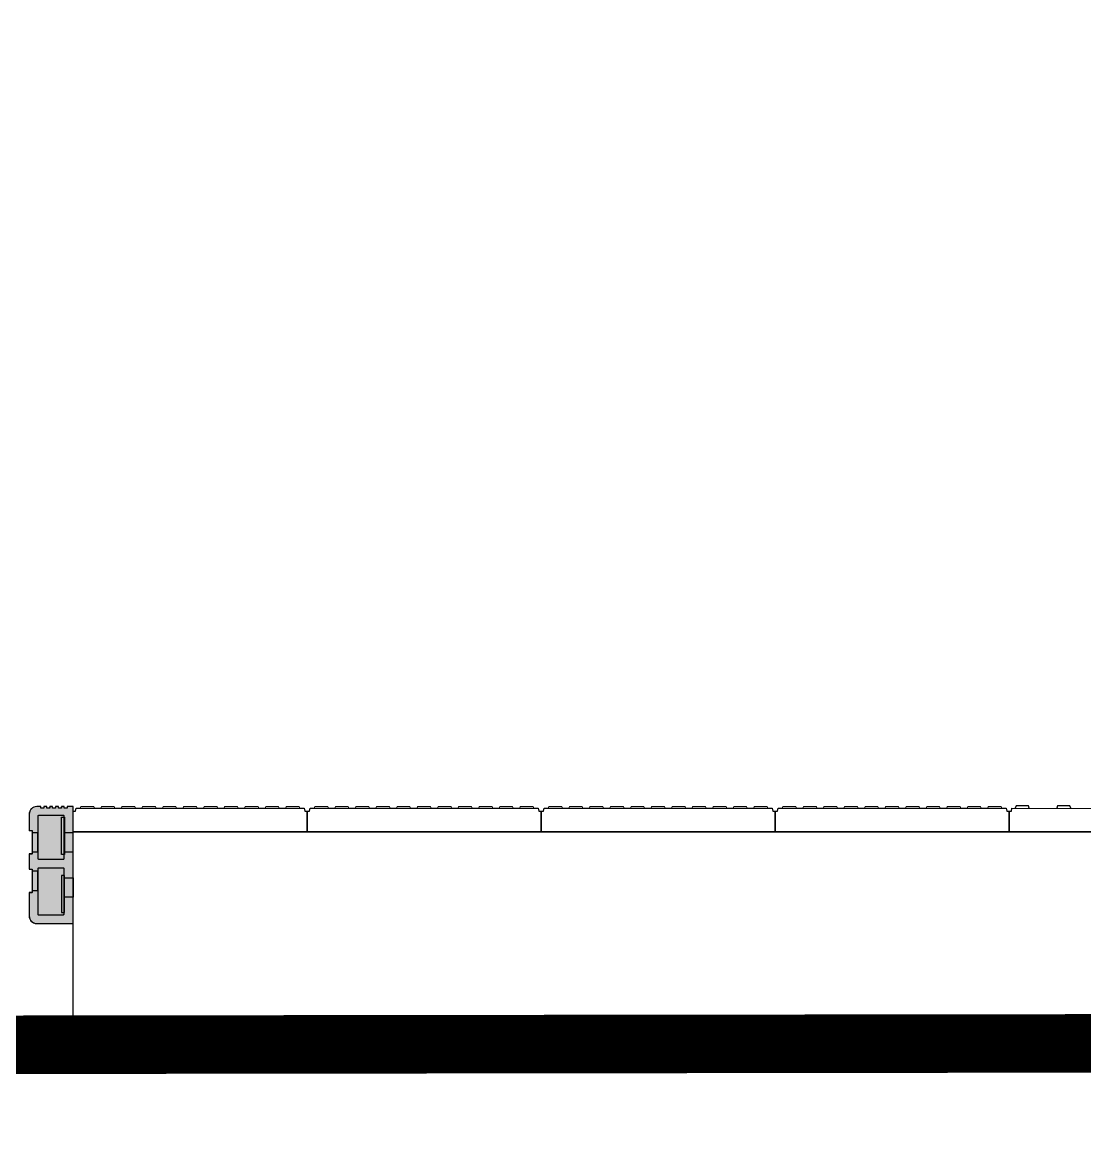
# Model space of a CAD drawing. Header units: metres. Extents: x 37 to 217, y 53 to 242.
# Drawn here: x 150.247 to 152.063, y 213.395 to 215.314 of the extents above; entities that cross this region are included whole.
import ezdxf

# ---------------------------------------------------------------- set-up
doc = ezdxf.new("R2010")
doc.units = ezdxf.units.M
doc.linetypes.add('HIDDENX2', pattern=[0.75, 0.5, -0.25])
doc.layers.add('DGPRO_Linea oficial', color=2, linetype='Continuous')
doc.layers.add('DGPRO_Perfil existente', color=244, linetype='Continuous')

# ---------------------------------------------------------------- blocks, each defined once
blk = doc.blocks.new('Corte dinámico_Refugios1')
at = {"linetype": 'Continuous', "lineweight": 0, "true_color": 0xfcf305}
h = blk.add_hatch(color=2, dxfattribs=at)
edge = h.paths.add_edge_path()
edge.add_arc((-3.5596, 0.2944), 0.001, 180, 270)
edge.add_line((-3.5596, 0.2934), (-3.5556, 0.2934))
edge.add_line((-3.5556, 0.2934), (-3.5556, 0.2534))
edge.add_line((-3.5556, 0.2534), (-3.5596, 0.2534))
edge.add_arc((-3.5596, 0.2524), 0.001, 90, 180)
edge.add_line((-3.5606, 0.2524), (-3.5606, 0.2132))
edge.add_arc((-3.5481, 0.2132), 0.0125, 180, 270)
edge.add_line((-3.5481, 0.2007), (-3.4856, 0.2007))
edge.add_line((-3.4856, 0.2007), (-3.4856, 0.4007))
edge.add_line((-3.4856, 0.4007), (-3.4946, 0.4007))
edge.add_arc((-3.4946, 0.3997), 0.001, 90, 180)
edge.add_line((-3.4956, 0.3997), (-3.4956, 0.3987))
edge.add_arc((-3.4966, 0.3987), 0.001, 270, 360, ccw=False)
edge.add_line((-3.4966, 0.3977), (-3.4996, 0.3977))
edge.add_arc((-3.4996, 0.3987), 0.001, 180, 270, ccw=False)
edge.add_line((-3.5006, 0.3987), (-3.5006, 0.3997))
edge.add_arc((-3.5016, 0.3997), 0.001, 360, 450)
edge.add_line((-3.5016, 0.4007), (-3.5046, 0.4007))
edge.add_arc((-3.5046, 0.3997), 0.001, 90, 180)
edge.add_line((-3.5056, 0.3997), (-3.5056, 0.3987))
edge.add_arc((-3.5066, 0.3987), 0.001, -90, 0, ccw=False)
edge.add_line((-3.5066, 0.3977), (-3.5096, 0.3977))
edge.add_arc((-3.5096, 0.3987), 0.001, 180, 270, ccw=False)
edge.add_line((-3.5106, 0.3987), (-3.5106, 0.3997))
edge.add_arc((-3.5116, 0.3997), 0.001, 0, 90)
edge.add_line((-3.5116, 0.4007), (-3.5146, 0.4007))
edge.add_arc((-3.5146, 0.3997), 0.001, 90, 180)
edge.add_line((-3.5156, 0.3997), (-3.5156, 0.3987))
edge.add_arc((-3.5166, 0.3987), 0.001, 270, 360, ccw=False)
edge.add_line((-3.5166, 0.3977), (-3.5196, 0.3977))
edge.add_arc((-3.5196, 0.3987), 0.001, 180, 270, ccw=False)
edge.add_line((-3.5206, 0.3987), (-3.5206, 0.3997))
edge.add_arc((-3.5216, 0.3997), 0.001, 360, 450)
edge.add_line((-3.5216, 0.4007), (-3.5246, 0.4007))
edge.add_arc((-3.5246, 0.3997), 0.001, 90, 180)
edge.add_line((-3.5256, 0.3997), (-3.5256, 0.3987))
edge.add_arc((-3.5266, 0.3987), 0.001, -90, 0, ccw=False)
edge.add_line((-3.5266, 0.3977), (-3.5296, 0.3977))
edge.add_arc((-3.5296, 0.3987), 0.001, 180, 270, ccw=False)
edge.add_line((-3.5306, 0.3987), (-3.5306, 0.3997))
edge.add_arc((-3.5316, 0.3997), 0.001, 0, 90)
edge.add_line((-3.5316, 0.4007), (-3.5346, 0.4007))
edge.add_arc((-3.5346, 0.3997), 0.001, 90, 180)
edge.add_line((-3.5356, 0.3997), (-3.5356, 0.3987))
edge.add_arc((-3.5366, 0.3987), 0.001, 270, 360, ccw=False)
edge.add_line((-3.5366, 0.3977), (-3.5396, 0.3977))
edge.add_arc((-3.5396, 0.3987), 0.001, 180, 270, ccw=False)
edge.add_line((-3.5406, 0.3987), (-3.5406, 0.3997))
edge.add_arc((-3.5416, 0.3997), 0.001, 0, 90)
edge.add_line((-3.5416, 0.4007), (-3.5481, 0.4007))
edge.add_arc((-3.5481, 0.3882), 0.0125, 90, 180)
edge.add_line((-3.5606, 0.3882), (-3.5606, 0.3603))
edge.add_arc((-3.5596, 0.3603), 0.001, 180, 270)
edge.add_line((-3.5596, 0.3593), (-3.5556, 0.3593))
edge.add_line((-3.5556, 0.3593), (-3.5556, 0.3193))
edge.add_line((-3.5556, 0.3193), (-3.5596, 0.3193))
edge.add_arc((-3.5596, 0.3183), 0.001, 90, 180)
edge.add_line((-3.5606, 0.3183), (-3.5606, 0.2944))
at = {"linetype": 'Continuous', "lineweight": 0, "true_color": 0xccaa33}
h = blk.add_hatch(color=43, dxfattribs=at)
edge = h.paths.add_edge_path()
edge.add_arc((-3.5021, 0.3842), 0.0015, 360, 450)
edge.add_line((-3.5021, 0.3857), (-3.5441, 0.3857))
edge.add_arc((-3.5441, 0.3842), 0.0015, 450, 540)
edge.add_line((-3.5456, 0.3842), (-3.5456, 0.3122))
edge.add_arc((-3.5441, 0.3122), 0.0015, 540, 630)
edge.add_line((-3.5441, 0.3107), (-3.5021, 0.3107))
edge.add_arc((-3.5021, 0.3122), 0.0015, 270, 360)
edge.add_line((-3.5006, 0.3122), (-3.5006, 0.3842))
at = {"linetype": 'Continuous', "lineweight": 0, "true_color": 0x555555}
for points in [[(-3.5002, 0.319), (-3.5052, 0.319), (-3.5052, 0.3825), (-3.5002, 0.3825)], [(-3.5002, 0.283), (-3.5052, 0.283), (-3.5052, 0.2195), (-3.5002, 0.2195)]]:
    blk.add_hatch(color=251, dxfattribs=at).paths.add_polyline_path(points)
at = {"linetype": 'Continuous', "lineweight": 0, "true_color": 0x888888}
for points in [[(-3.5555, 0.3596), (-3.557, 0.3596), (-3.557, 0.3196), (-3.5555, 0.3196)], [(-3.5555, 0.2937), (-3.557, 0.2937), (-3.557, 0.2538), (-3.5555, 0.2538)]]:
    blk.add_hatch(color=252, dxfattribs=at).paths.add_polyline_path(points)
at = {"linetype": 'Continuous', "lineweight": 0, "true_color": 0xccaa33}
for points in [[(-3.5455, 0.3561), (-3.5555, 0.3561), (-3.5555, 0.3231), (-3.5455, 0.3231)], [(-3.4856, 0.3561), (-3.5002, 0.3561), (-3.5002, 0.3231), (-3.4856, 0.3231)], [(-3.5456, 0.2901), (-3.5555, 0.2901), (-3.5555, 0.2572), (-3.5456, 0.2572)], [(-3.4856, 0.2459), (-3.5002, 0.2459), (-3.5002, 0.2789), (-3.4856, 0.2789)]]:
    blk.add_hatch(color=43, dxfattribs=at).paths.add_polyline_path(points)
h = blk.add_hatch(color=43, dxfattribs=at)
edge = h.paths.add_edge_path()
edge.add_arc((-3.5441, 0.2172), 0.0015, 540, 630)
edge.add_line((-3.5441, 0.2157), (-3.5021, 0.2157))
edge.add_arc((-3.5021, 0.2172), 0.0015, 270, 360)
edge.add_line((-3.5006, 0.2172), (-3.5006, 0.2942))
edge.add_arc((-3.5021, 0.2942), 0.0015, 360, 450)
edge.add_line((-3.5021, 0.2957), (-3.5441, 0.2957))
edge.add_arc((-3.5441, 0.2942), 0.0015, 450, 540)
edge.add_line((-3.5456, 0.2942), (-3.5456, 0.2172))
edge.add_line((-3.5456, 0.2172), (-3.5456, 0.2172))
at = {"lineweight": 0}
for p, q in [((-3.4732, 0.3977, 0), (-3.4722, 0.4007, 0)), ((-3.4732, 0.3977, 0), (-3.4722, 0.4007, 0)), ((-3.4722, 0.4007, 0), (-3.4501, 0.4007, 0)), ((-3.4722, 0.4007, 0), (-3.4501, 0.4007, 0)), ((-3.4501, 0.4007, 0), (-3.4491, 0.3977, 0)), ((-3.4381, 0.3977, 0), (-3.4371, 0.4007, 0)), ((-3.4371, 0.4007, 0), (-3.415, 0.4007, 0)), ((-3.415, 0.4007, 0), (-3.414, 0.3977, 0)), ((-3.4029, 0.3977, 0), (-3.4019, 0.4007, 0)), ((-3.3799, 0.4007, 0), (-3.3789, 0.3977, 0)), ((-3.3678, 0.3977, 0), (-3.3668, 0.4007, 0)), ((-3.3668, 0.4007, 0), (-3.3447, 0.4007, 0)), ((-3.3447, 0.4007, 0), (-3.3437, 0.3977, 0)), ((-3.3327, 0.3977, 0), (-3.3317, 0.4007, 0)), ((-3.3317, 0.4007, 0), (-3.3096, 0.4007, 0)), ((-3.3096, 0.4007, 0), (-3.3086, 0.3977, 0)), ((-3.2976, 0.3977, 0), (-3.2966, 0.4007, 0)), ((-3.2966, 0.4007, 0), (-3.2745, 0.4007, 0)), ((-3.2745, 0.4007, 0), (-3.2735, 0.3977, 0)), ((-3.2625, 0.3977, 0), (-3.2615, 0.4007, 0)), ((-3.2615, 0.4007, 0), (-3.2394, 0.4007, 0)), ((-3.2394, 0.4007, 0), (-3.2384, 0.3977, 0)), ((-3.2274, 0.3977, 0), (-3.2264, 0.4007, 0)), ((-3.2264, 0.4007, 0), (-3.2043, 0.4007, 0)), ((-3.2043, 0.4007, 0), (-3.2033, 0.3977, 0)), ((-3.1922, 0.3977, 0), (-3.1912, 0.4007, 0)), ((-3.1912, 0.4007, 0), (-3.1692, 0.4007, 0)), ((-3.1692, 0.4007, 0), (-3.1682, 0.3977, 0)), ((-3.1571, 0.3977, 0), (-3.1561, 0.4007, 0)), ((-3.1561, 0.4007, 0), (-3.1341, 0.4007, 0)), ((-3.1341, 0.4007, 0), (-3.1331, 0.3977, 0)), ((-3.122, 0.3977, 0), (-3.121, 0.4007, 0)), ((-3.121, 0.4007, 0), (-3.0989, 0.4007, 0)), ((-3.0989, 0.4007, 0), (-3.0979, 0.3977, 0)), ((-3.0732, 0.3977, 0), (-3.0722, 0.4007, 0)), ((-3.0722, 0.4007, 0), (-3.0501, 0.4007, 0)), ((-3.0501, 0.4007, 0), (-3.0491, 0.3977, 0)), ((-3.0381, 0.3977, 0), (-3.0371, 0.4007, 0)), ((-3.0371, 0.4007, 0), (-3.015, 0.4007, 0)), ((-3.015, 0.4007, 0), (-3.014, 0.3977, 0)), ((-3.0029, 0.3977, 0), (-3.0019, 0.4007, 0)), ((-3.0019, 0.4007, 0), (-2.9799, 0.4007, 0)), ((-2.9799, 0.4007, 0), (-2.9789, 0.3977, 0)), ((-2.9678, 0.3977, 0), (-2.9668, 0.4007, 0)), ((-2.9668, 0.4007, 0), (-2.9447, 0.4007, 0)), ((-2.9447, 0.4007, 0), (-2.9437, 0.3977, 0)), ((-2.9327, 0.3977, 0), (-2.9317, 0.4007, 0)), ((-2.9317, 0.4007, 0), (-2.9096, 0.4007, 0)), ((-2.9096, 0.4007, 0), (-2.9086, 0.3977, 0)), ((-2.8976, 0.3977, 0), (-2.8966, 0.4007, 0)), ((-2.8966, 0.4007, 0), (-2.8745, 0.4007, 0)), ((-2.8745, 0.4007, 0), (-2.8735, 0.3977, 0)), ((-2.8625, 0.3977, 0), (-2.8615, 0.4007, 0)), ((-2.8615, 0.4007, 0), (-2.8394, 0.4007, 0)), ((-2.8394, 0.4007, 0), (-2.8384, 0.3977, 0)), ((-2.8274, 0.3977, 0), (-2.8264, 0.4007, 0)), ((-2.8264, 0.4007, 0), (-2.8043, 0.4007, 0)), ((-2.8043, 0.4007, 0), (-2.8033, 0.3977, 0)), ((-2.7922, 0.3977, 0), (-2.7912, 0.4007, 0)), ((-2.7912, 0.4007, 0), (-2.7692, 0.4007, 0)), ((-2.7692, 0.4007, 0), (-2.7682, 0.3977, 0)), ((-2.7571, 0.3977, 0), (-2.7561, 0.4007, 0)), ((-2.7561, 0.4007, 0), (-2.7341, 0.4007, 0)), ((-2.7341, 0.4007, 0), (-2.7331, 0.3977, 0)), ((-2.722, 0.3977, 0), (-2.721, 0.4007, 0)), ((-2.721, 0.4007, 0), (-2.6989, 0.4007, 0)), ((-2.6989, 0.4007, 0), (-2.6979, 0.3977, 0)), ((-2.6732, 0.3977, 0), (-2.6722, 0.4007, 0)), ((-2.6722, 0.4007, 0), (-2.6501, 0.4007, 0)), ((-2.6501, 0.4007, 0), (-2.6491, 0.3977, 0)), ((-2.6381, 0.3977, 0), (-2.6371, 0.4007, 0)), ((-2.6371, 0.4007, 0), (-2.615, 0.4007, 0)), ((-2.615, 0.4007, 0), (-2.614, 0.3977, 0)), ((-2.6029, 0.3977, 0), (-2.6019, 0.4007, 0)), ((-2.6019, 0.4007, 0), (-2.5799, 0.4007, 0)), ((-2.5799, 0.4007, 0), (-2.5789, 0.3977, 0)), ((-2.5678, 0.3977, 0), (-2.5668, 0.4007, 0)), ((-2.5668, 0.4007, 0), (-2.5447, 0.4007, 0)), ((-2.5447, 0.4007, 0), (-2.5437, 0.3977, 0)), ((-2.5327, 0.3977, 0), (-2.5317, 0.4007, 0)), ((-2.5317, 0.4007, 0), (-2.5096, 0.4007, 0)), ((-2.5096, 0.4007, 0), (-2.5086, 0.3977, 0)), ((-2.4976, 0.3977, 0), (-2.4966, 0.4007, 0)), ((-2.4966, 0.4007, 0), (-2.4745, 0.4007, 0)), ((-2.4745, 0.4007, 0), (-2.4735, 0.3977, 0)), ((-2.4625, 0.3977, 0), (-2.4615, 0.4007, 0)), ((-2.4615, 0.4007, 0), (-2.4394, 0.4007, 0)), ((-2.4394, 0.4007, 0), (-2.4384, 0.3977, 0)), ((-2.4274, 0.3977, 0), (-2.4264, 0.4007, 0)), ((-2.4264, 0.4007, 0), (-2.4043, 0.4007, 0)), ((-2.4043, 0.4007, 0), (-2.4033, 0.3977, 0)), ((-2.3922, 0.3977, 0), (-2.3912, 0.4007, 0)), ((-2.3912, 0.4007, 0), (-2.3692, 0.4007, 0)), ((-2.3692, 0.4007, 0), (-2.3682, 0.3977, 0)), ((-2.3571, 0.3977, 0), (-2.3561, 0.4007, 0)), ((-2.3561, 0.4007, 0), (-2.3341, 0.4007, 0)), ((-2.3341, 0.4007, 0), (-2.3331, 0.3977, 0)), ((-2.322, 0.3977, 0), (-2.321, 0.4007, 0)), ((-2.321, 0.4007, 0), (-2.2989, 0.4007, 0)), ((-2.2989, 0.4007, 0), (-2.2979, 0.3977, 0)), ((-2.2732, 0.3977, 0), (-2.2722, 0.4007, 0)), ((-2.2722, 0.4007, 0), (-2.2501, 0.4007, 0)), ((-2.2501, 0.4007, 0), (-2.2491, 0.3977, 0)), ((-2.2381, 0.3977, 0), (-2.2371, 0.4007, 0)), ((-2.2371, 0.4007, 0), (-2.215, 0.4007, 0)), ((-2.215, 0.4007, 0), (-2.214, 0.3977, 0)), ((-2.2029, 0.3977, 0), (-2.2019, 0.4007, 0)), ((-2.2019, 0.4007, 0), (-2.1799, 0.4007, 0)), ((-2.1799, 0.4007, 0), (-2.1789, 0.3977, 0)), ((-2.1678, 0.3977, 0), (-2.1668, 0.4007, 0)), ((-2.1668, 0.4007, 0), (-2.1447, 0.4007, 0)), ((-2.1447, 0.4007, 0), (-2.1437, 0.3977, 0)), ((-2.1327, 0.3977, 0), (-2.1317, 0.4007, 0)), ((-2.1317, 0.4007, 0), (-2.1096, 0.4007, 0)), ((-2.1096, 0.4007, 0), (-2.1086, 0.3977, 0)), ((-2.0976, 0.3977, 0), (-2.0966, 0.4007, 0)), ((-2.0966, 0.4007, 0), (-2.0745, 0.4007, 0)), ((-2.0745, 0.4007, 0), (-2.0735, 0.3977, 0)), ((-2.0625, 0.3977, 0), (-2.0615, 0.4007, 0)), ((-2.0615, 0.4007, 0), (-2.0394, 0.4007, 0)), ((-2.0394, 0.4007, 0), (-2.0384, 0.3977, 0)), ((-2.0274, 0.3977, 0), (-2.0264, 0.4007, 0)), ((-2.0264, 0.4007, 0), (-2.0043, 0.4007, 0)), ((-2.0043, 0.4007, 0), (-2.0033, 0.3977, 0)), ((-1.9922, 0.3977, 0), (-1.9912, 0.4007, 0)), ((-1.9912, 0.4007, 0), (-1.9692, 0.4007, 0)), ((-1.9692, 0.4007, 0), (-1.9682, 0.3977, 0)), ((-1.9571, 0.3977, 0), (-1.9561, 0.4007, 0)), ((-1.9561, 0.4007, 0), (-1.9341, 0.4007, 0)), ((-1.9341, 0.4007, 0), (-1.9331, 0.3977, 0)), ((-1.922, 0.3977, 0), (-1.921, 0.4007, 0)), ((-1.921, 0.4007, 0), (-1.8989, 0.4007, 0)), ((-1.8989, 0.4007, 0), (-1.8979, 0.3977, 0))]:
    blk.add_line(p, q, dxfattribs=at)
at = {"color": 7, "linetype": 'Continuous', "lineweight": 5, "elevation": 0, "flags": 128}
for points in [[(-3.5606, 0.2944, 0.414214), (-3.5596, 0.2934), (-3.5556, 0.2934), (-3.5556, 0.2534), (-3.5596, 0.2534, 0.414214), (-3.5606, 0.2524), (-3.5606, 0.2132, 0.414214), (-3.5481, 0.2007), (-3.4856, 0.2007), (-3.4856, 0.4007), (-3.4946, 0.4007, 0.414214), (-3.4956, 0.3997), (-3.4956, 0.3987, -0.414214), (-3.4966, 0.3977), (-3.4996, 0.3977, -0.414214), (-3.5006, 0.3987), (-3.5006, 0.3997, 0.414214), (-3.5016, 0.4007), (-3.5046, 0.4007, 0.414214), (-3.5056, 0.3997), (-3.5056, 0.3987, -0.414214), (-3.5066, 0.3977), (-3.5096, 0.3977, -0.414214), (-3.5106, 0.3987), (-3.5106, 0.3997, 0.414214), (-3.5116, 0.4007), (-3.5146, 0.4007, 0.414214), (-3.5156, 0.3997), (-3.5156, 0.3987, -0.414214), (-3.5166, 0.3977), (-3.5196, 0.3977, -0.414214), (-3.5206, 0.3987), (-3.5206, 0.3997, 0.414214), (-3.5216, 0.4007), (-3.5246, 0.4007, 0.414214), (-3.5256, 0.3997), (-3.5256, 0.3987, -0.414214), (-3.5266, 0.3977), (-3.5296, 0.3977, -0.414214), (-3.5306, 0.3987), (-3.5306, 0.3997, 0.414214), (-3.5316, 0.4007), (-3.5346, 0.4007, 0.414214), (-3.5356, 0.3997), (-3.5356, 0.3987, -0.414214), (-3.5366, 0.3977), (-3.5396, 0.3977, -0.414214), (-3.5406, 0.3987), (-3.5406, 0.3997, 0.414214), (-3.5416, 0.4007), (-3.5481, 0.4007, 0.414214), (-3.5606, 0.3882), (-3.5606, 0.3603, 0.414214), (-3.5596, 0.3593), (-3.5556, 0.3593), (-3.5556, 0.3193), (-3.5596, 0.3193, 0.414214), (-3.5606, 0.3183)], [(-3.5006, 0.3842, 0.414214), (-3.5021, 0.3857), (-3.5441, 0.3857, 0.414214), (-3.5456, 0.3842), (-3.5456, 0.3122, 0.414214), (-3.5441, 0.3107), (-3.5021, 0.3107, 0.414214), (-3.5006, 0.3122)], [(-3.5456, 0.2172, 0.414214), (-3.5441, 0.2157), (-3.5021, 0.2157, 0.414214), (-3.5006, 0.2172), (-3.5006, 0.2942, 0.414214), (-3.5021, 0.2957), (-3.5441, 0.2957, 0.414214), (-3.5456, 0.2942), (-3.5456, 0.2172)]]:
    blk.add_lwpolyline(points, format="xyb", close=True, dxfattribs=at)
at = {"elevation": 0}
for points in [[(-3.4856, 0.2008), (-3.4856, 0.2158), (-3.4856, 0.2957), (-3.4856, 0.3107), (-3.4856, 0.3857), (-3.4856, 0.4007), (-3.4955, 0.4007), (-3.4955, 0.3977), (-3.5005, 0.3977), (-3.5005, 0.4007), (-3.5055, 0.4007), (-3.5055, 0.3977), (-3.5105, 0.3977), (-3.5105, 0.4007), (-3.5155, 0.4007), (-3.5155, 0.3977), (-3.5205, 0.3977), (-3.5205, 0.4007), (-3.5255, 0.4007), (-3.5255, 0.3977), (-3.5305, 0.3977), (-3.5305, 0.4007), (-3.5355, 0.4007), (-3.5355, 0.3977), (-3.5405, 0.3977), (-3.5405, 0.4007), (-3.5475, 0.4007, 0.414214), (-3.5605, 0.3877), (-3.5605, 0.3597), (-3.5555, 0.3597), (-3.5555, 0.3197), (-3.5605, 0.3197), (-3.5605, 0.2937), (-3.5555, 0.2937), (-3.5555, 0.2537), (-3.5605, 0.2537), (-3.5605, 0.2138, 0.414214), (-3.5475, 0.2008)], [(-3.5006, 0.3122), (-3.5006, 0.3841, 0.414214), (-3.5021, 0.3856), (-3.5441, 0.3856, 0.414214), (-3.5456, 0.3841), (-3.5456, 0.3122, 0.414214), (-3.5441, 0.3107), (-3.5021, 0.3107, 0.414214)], [(-3.501, 0.2172), (-3.5006, 0.2942, 0.414214), (-3.5021, 0.2957), (-3.5441, 0.2957, 0.414214), (-3.5456, 0.2942), (-3.546, 0.2172, 0.416445), (-3.5445, 0.2157), (-3.5025, 0.2157, 0.414841)]]:
    blk.add_lwpolyline(points, format="xyb", close=True, dxfattribs=at)
for points in [[(-3.4856, 0.3577), (-3.4856, 0.3927), (-3.4815, 0.3927), (-3.4805, 0.3977), (-3.0906, 0.3977), (-3.0896, 0.3927), (-3.0856, 0.3927), (-3.0856, 0.3577)], [(-3.0856, 0.3577), (-3.0856, 0.3927), (-3.0815, 0.3927), (-3.0805, 0.3977), (-2.6906, 0.3977), (-2.6896, 0.3927), (-2.6856, 0.3927), (-2.6856, 0.3577)], [(-2.6856, 0.3577), (-2.6856, 0.3927), (-2.6815, 0.3927), (-2.6805, 0.3977), (-2.2906, 0.3977), (-2.2896, 0.3927), (-2.2856, 0.3927), (-2.2856, 0.3577)], [(-2.2856, 0.3577), (-2.2856, 0.3927), (-2.2815, 0.3927), (-2.2805, 0.3977), (-1.8906, 0.3977), (-1.8896, 0.3927), (-1.8856, 0.3927), (-1.8856, 0.3577)], [(-1.4856, 0.3926), (-1.4856, 0.3577), (-1.8856, 0.3577), (-1.8856, 0.3926), (-1.8816, 0.3926), (-1.8806, 0.3977), (-1.4908, 0.3976), (-1.4898, 0.3926)], [(-3.5002, 0.319), (-3.5052, 0.319), (-3.5052, 0.3825), (-3.5002, 0.3825)], [(-3.5002, 0.319), (-3.5052, 0.319), (-3.5052, 0.3825), (-3.5002, 0.3825)], [(-3.5002, 0.319), (-3.5052, 0.319), (-3.5052, 0.3825), (-3.5002, 0.3825)], [(-3.5002, 0.319), (-3.5052, 0.319), (-3.5052, 0.3825), (-3.5002, 0.3825)], [(-3.5002, 0.319), (-3.5052, 0.319), (-3.5052, 0.3825), (-3.5002, 0.3825)], [(-3.5002, 0.319), (-3.5052, 0.319), (-3.5052, 0.3825), (-3.5002, 0.3825)], [(-3.5002, 0.283), (-3.5052, 0.283), (-3.5052, 0.2195), (-3.5002, 0.2195)], [(-3.5002, 0.283), (-3.5052, 0.283), (-3.5052, 0.2195), (-3.5002, 0.2195)], [(-3.5002, 0.283), (-3.5052, 0.283), (-3.5052, 0.2195), (-3.5002, 0.2195)], [(-3.5002, 0.283), (-3.5052, 0.283), (-3.5052, 0.2195), (-3.5002, 0.2195)], [(-3.5002, 0.283), (-3.5052, 0.283), (-3.5052, 0.2195), (-3.5002, 0.2195)], [(-3.5002, 0.283), (-3.5052, 0.283), (-3.5052, 0.2195), (-3.5002, 0.2195)]]:
    blk.add_lwpolyline(points, close=True, dxfattribs=at)
at = {"lineweight": 0, "elevation": 0}
blk.add_lwpolyline([(-3.3799, 0.4007), (-3.4019, 0.4007)], dxfattribs=at)
at = {"elevation": 0}
for points in [[(-1.8512, 0.3977), (-1.8526, 0.4017), (-1.8736, 0.4017), (-1.8749, 0.3977)], [(-1.7802, 0.3977), (-1.7816, 0.4017), (-1.8026, 0.4017), (-1.8039, 0.3977)]]:
    blk.add_lwpolyline(points, dxfattribs=at)
at = {"color": 7, "linetype": 'Continuous', "flags": 128}
for points in [[(-3.5456, 0.3561), (-3.5556, 0.3561), (-3.5556, 0.3231), (-3.5456, 0.3231)], [(-3.4856, 0.3561), (-3.5002, 0.3561), (-3.5002, 0.3231), (-3.4856, 0.3231)], [(-3.5456, 0.2902), (-3.5556, 0.2902), (-3.5556, 0.2572), (-3.5456, 0.2572)], [(-3.4856, 0.2459), (-3.5002, 0.2459), (-3.5002, 0.2789), (-3.4856, 0.2789)]]:
    blk.add_lwpolyline(points, close=True, dxfattribs=at)
at = {"ltscale": 0.05, "elevation": 0}
blk.add_lwpolyline([(-3.4856, -0.0023), (-3.4856, 0.3577), (-0.7548, 0.3577), (-0.7548, 0.3577), (-0.7548, 0.3577), (-0.7548, 0.3577), (-0.761, 0.2459), (-0.7042, 0.2459), (-0.7042, 0.2459), (-0.3501, 0.2459)], dxfattribs=at)

msp = doc.modelspace()

# ---------------------------------------------------------------- linework, layer by layer
at = {"layer": 'DGPRO_Linea oficial'}
msp.add_lwpolyline([(188.0614, 238.871), (172.8581, 238.871), (172.8581, 213.7452), (162.8769, 213.6702), (162.8769, 213.4702, 0.013052), (143.3391, 213.4452), (143.3391, 213.6452), (142.8312, 213.6652), (141.0992, 216.6652), (134.9992, 217.6652), (90.6507, 217.6652)], format="xyb", dxfattribs=at)
at = {"layer": 'DGPRO_Perfil existente', "linetype": 'HIDDENX2', "ltscale": 10, "const_width": 0.1}
msp.add_lwpolyline([(188.0614, 238.871), (172.8581, 238.871), (172.8581, 213.7452), (162.8769, 213.6702), (162.8769, 213.4702, 0.013052), (143.3391, 213.4452), (143.3391, 213.6452), (142.8312, 213.6652), (141.0992, 216.6652), (134.9992, 217.6652), (90.6507, 217.6652)], format="xyb", dxfattribs=at)

# ---------------------------------------------------------------- block references
msp.add_blockref('Corte dinámico_Refugios1', (153.8194, 213.5737, 1.321))

doc.saveas('drawing.dxf')
